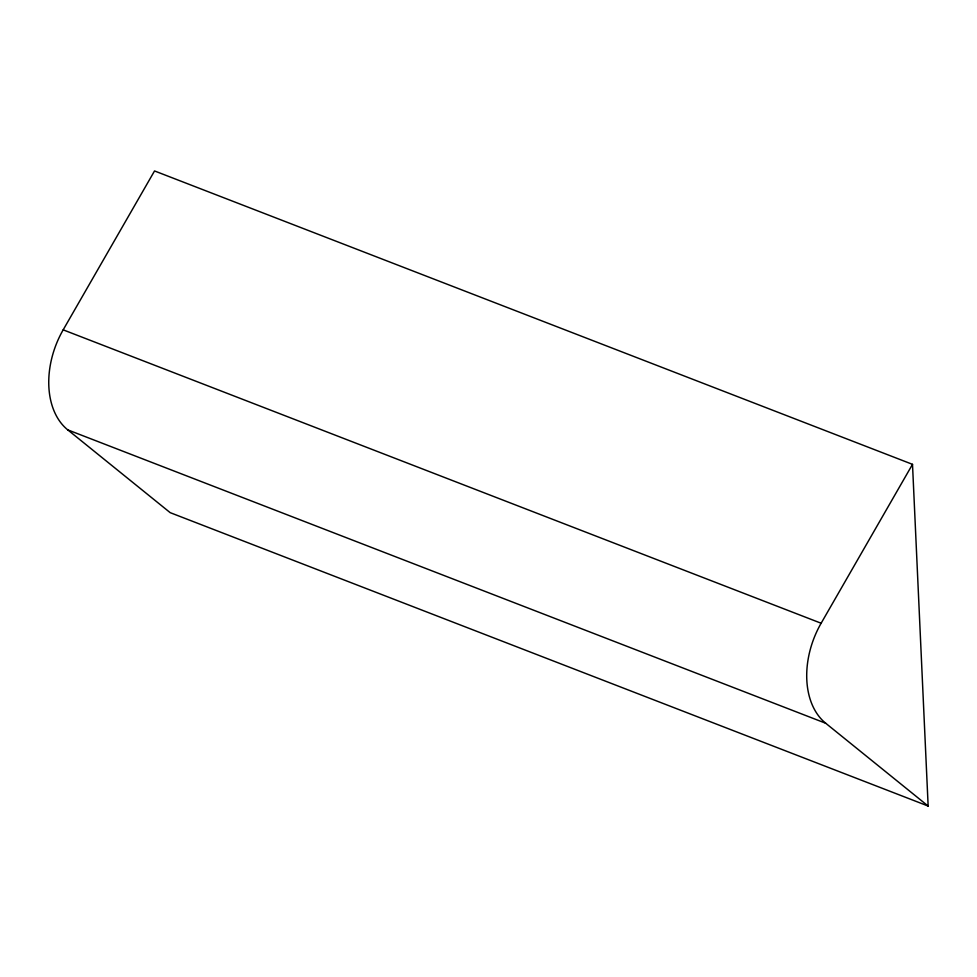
<?xml version="1.0" encoding="UTF-8"?>
<svg xmlns="http://www.w3.org/2000/svg" width="977" height="977" viewBox="0 0 977 977"><rect width="100%" height="100%" fill="white"/><g stroke="black" fill="none" stroke-linecap="round" stroke-linejoin="round"><path stroke-width="1.47" d="M63.175 329.847L154.537 170.951L912.506 464.344L928.15 806.049L170.193 512.656L67.755 429.868A76.792 53.161 -68.8 0 1 63.175 329.847L821.132 623.241A76.792 53.161 -68.8 0 0 825.712 723.249L928.15 806.049M821.132 623.241L912.506 464.344M67.755 429.868L825.712 723.249"/></g></svg>
